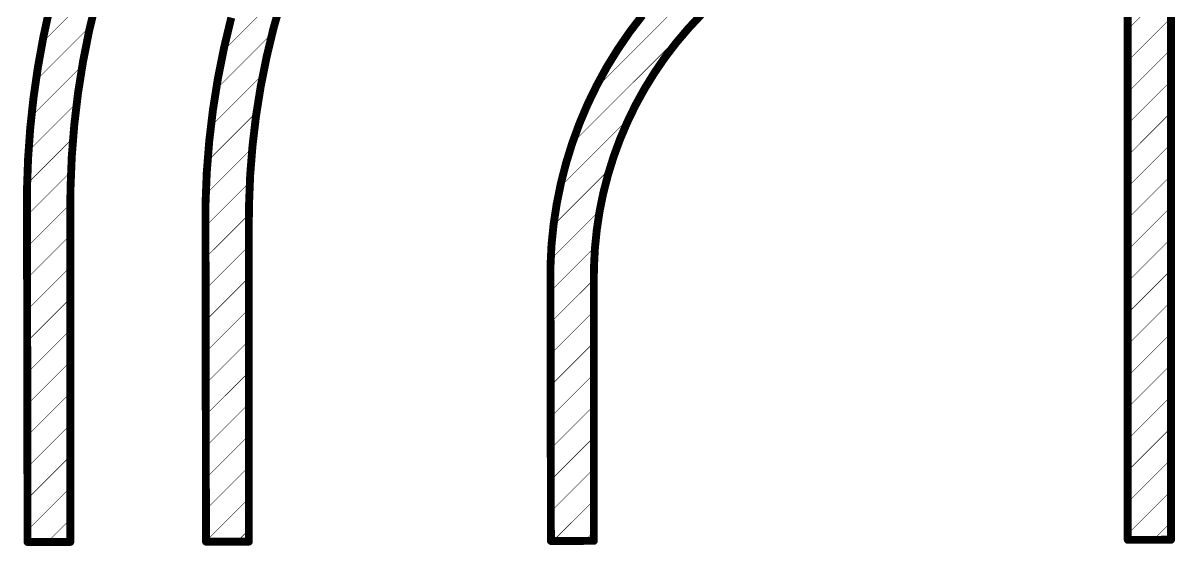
# Model space of a CAD drawing. Header units: millimetres. Extents: x 0 to 19.1, y 0 to 5.1.
# Drawn here: x 11.698 to 13.889, y 0.456 to 1.451 of the extents above; entities that cross this region are included whole.
import ezdxf

# ---------------------------------------------------------------- set-up
doc = ezdxf.new("R2010")
doc.units = ezdxf.units.MM
doc.header["$MEASUREMENT"] = 0
doc.layers.add('DrillDrawing', color=1, linetype='Continuous')

msp = doc.modelspace()

# ---------------------------------------------------------------- linework, layer by layer
at = {"layer": 'DrillDrawing'}
for points, const_width in [([(13.7993, 2.4645), (13.7995, 0.4677)], 0.015), ([(13.8819, 0.4678), (13.8819, 2.4645)], 0.015), ([(12.7423, 1.2215), (13.2443, 1.7235)], 0.001), ([(12.7853, 1.3245), (13.1382, 1.6774)], 0.001), ([(11.7346, 1.4138), (11.8468, 1.526)], 0.001), ([(12.0791, 1.3983), (12.1968, 1.516)], 0.001), ([(13.7994, 1.4386), (13.8819, 1.5211)], 0.001), ([(11.8239, 1.437), (11.8381, 1.4959)], 0.015), ([(12.1743, 1.4403), (12.1896, 1.4946)], 0.015), ([(11.7365, 1.4234), (11.7488, 1.4802)], 0.015), ([(12.0802, 1.4031), (12.0941, 1.4612)], 0.015), ([(12.852, 1.4339), (12.8762, 1.4655)], 0.015), ([(12.9637, 1.4407), (12.988, 1.4667)], 0.015), ([(12.1611, 1.3853), (12.1743, 1.4403)], 0.015), ([(12.9407, 1.4136), (12.9637, 1.4407)], 0.015), ([(13.7994, 1.3786), (13.8819, 1.4611)], 0.001), ([(11.7262, 1.3663), (11.7365, 1.4234)], 0.015), ([(11.7226, 1.3417), (11.8261, 1.4453)], 0.001), ([(11.8121, 1.3775), (11.8239, 1.437)], 0.015), ([(12.0652, 1.3244), (12.1724, 1.4316)], 0.001), ([(12.8295, 1.4011), (12.852, 1.4339)], 0.015), ([(12.0685, 1.3444), (12.0802, 1.4031)], 0.015), ([(12.8086, 1.3673), (12.8295, 1.4011)], 0.015), ([(12.919, 1.3853), (12.9407, 1.4136)], 0.015), ([(11.8026, 1.3176), (11.8121, 1.3775)], 0.015), ([(12.1501, 1.3299), (12.1611, 1.3853)], 0.015), ([(12.8989, 1.3559), (12.919, 1.3853)], 0.015), ([(13.7994, 1.3186), (13.8819, 1.4011)], 0.001), ([(11.7179, 1.3088), (11.7262, 1.3663)], 0.015), ([(11.714, 1.2732), (11.8111, 1.3703)], 0.001), ([(12.7895, 1.3324), (12.8086, 1.3673)], 0.015), ([(12.8802, 1.3256), (12.8989, 1.3559)], 0.015), ([(12.0592, 1.2854), (12.0685, 1.3444)], 0.015), ([(12.0554, 1.2546), (12.1551, 1.3543)], 0.001), ([(12.1412, 1.274), (12.1501, 1.3299)], 0.015), ([(12.7721, 1.2966), (12.7895, 1.3324)], 0.015), ([(13.7994, 1.2586), (13.8819, 1.3411)], 0.001), ([(11.7117, 1.2511), (11.7179, 1.3088)], 0.015), ([(11.7955, 1.2574), (11.8026, 1.3176)], 0.015), ([(12.863, 1.2944), (12.8802, 1.3256)], 0.015), ([(11.7086, 1.2078), (11.8006, 1.2998)], 0.001), ([(12.7566, 1.26), (12.7721, 1.2966)], 0.015), ([(12.8475, 1.2624), (12.863, 1.2944)], 0.015), ([(12.0522, 1.2261), (12.0592, 1.2854)], 0.015), ([(12.0491, 1.1883), (12.1426, 1.2818)], 0.001), ([(12.1346, 1.2179), (12.1412, 1.274)], 0.015), ([(12.7196, 1.1388), (12.8523, 1.2715)], 0.001), ([(13.7995, 1.1986), (13.8819, 1.2811)], 0.001), ([(11.7076, 1.1931), (11.7117, 1.2511)], 0.015), ([(11.7907, 1.197), (11.7955, 1.2574)], 0.015), ([(12.7429, 1.2227), (12.7566, 1.26)], 0.015), ([(12.8336, 1.2296), (12.8475, 1.2624)], 0.015), ([(11.7058, 1.145), (11.7936, 1.2328)], 0.001), ([(12.0475, 1.1665), (12.0522, 1.2261)], 0.015), ([(12.7311, 1.1847), (12.7429, 1.2227)], 0.015), ([(12.8213, 1.1961), (12.8336, 1.2296)], 0.015), ([(12.0458, 1.125), (12.1343, 1.2135)], 0.001), ([(12.1301, 1.1616), (12.1346, 1.2179)], 0.015), ([(13.7995, 1.1387), (13.8819, 1.2211)], 0.001), ([(11.7055, 1.1351), (11.7076, 1.1931)], 0.015), ([(11.7883, 1.1364), (11.7907, 1.197)], 0.015), ([(12.7212, 1.1462), (12.7311, 1.1847)], 0.015), ([(12.8108, 1.1621), (12.8213, 1.1961)], 0.015), ([(11.7055, 1.0847), (11.7897, 1.1688)], 0.001), ([(12.0451, 1.1067), (12.0475, 1.1665)], 0.015), ([(12.1279, 1.1051), (12.1301, 1.1616)], 0.015), ([(12.7071, 1.0663), (12.8146, 1.1738)], 0.001), ([(12.8019, 1.1277), (12.8108, 1.1621)], 0.015), ([(13.7995, 1.0787), (13.8819, 1.1611)], 0.001), ([(11.7055, 1.1061), (11.7055, 1.1351)], 0.015), ([(11.788, 1.1061), (11.7883, 1.1364)], 0.015), ([(12.0451, 1.0643), (12.1297, 1.1489)], 0.001), ([(12.7133, 1.1072), (12.7212, 1.1462)], 0.015), ([(12.7948, 1.0928), (12.8019, 1.1277)], 0.015), ([(11.7055, 1.1061), (11.7066, 0.4635)], 0.015), ([(11.7056, 1.0248), (11.7881, 1.1073)], 0.001), ([(11.788, 0.4637), (11.788, 1.1061)], 0.015), ([(12.0451, 1.0769), (12.0451, 1.1067)], 0.015), ([(12.1276, 1.0768), (12.1279, 1.1051)], 0.015), ([(12.7073, 1.0679), (12.7133, 1.1072)], 0.015), ([(12.7895, 1.0576), (12.7948, 1.0928)], 0.015), ([(13.7995, 1.0187), (13.8819, 1.1011)], 0.001), ([(12.0451, 1.0769), (12.046, 0.4642)], 0.015), ([(12.0452, 1.0044), (12.1278, 1.0869)], 0.001), ([(12.1276, 0.4643), (12.1276, 1.0768)], 0.015), ([(12.7033, 1.0284), (12.7073, 1.0679)], 0.015), ([(12.7019, 1.0011), (12.7953, 1.0945)], 0.001), ([(12.7859, 1.0221), (12.7895, 1.0576)], 0.015), ([(11.7057, 0.9649), (11.788, 1.0472)], 0.001), ([(12.7014, 0.9886), (12.7033, 1.0284)], 0.015), ([(13.7995, 0.9587), (13.8819, 1.0411)], 0.001), ([(12.0453, 0.9445), (12.1276, 1.0268)], 0.001), ([(12.7014, 0.9406), (12.7863, 1.0255)], 0.001), ([(12.7841, 0.9866), (12.7859, 1.0221)], 0.015), ([(11.7058, 0.905), (11.788, 0.9872)], 0.001), ([(12.7014, 0.9886), (12.7014, 0.9688)], 0.015), ([(12.7839, 0.9688), (12.7841, 0.9866)], 0.015), ([(12.0454, 0.8846), (12.1276, 0.9668)], 0.001), ([(12.7014, 0.9688), (12.7022, 0.4655)], 0.015), ([(12.7839, 0.4657), (12.7839, 0.9688)], 0.015), ([(13.7995, 0.8987), (13.8819, 0.9811)], 0.001), ([(12.7015, 0.8807), (12.7839, 0.9631)], 0.001), ([(11.706, 0.8452), (11.788, 0.9272)], 0.001), ([(13.7995, 0.8387), (13.8819, 0.9211)], 0.001), ([(12.0455, 0.8247), (12.1276, 0.9068)], 0.001), ([(12.7016, 0.8208), (12.7839, 0.9031)], 0.001), ([(11.7061, 0.7853), (11.788, 0.8672)], 0.001), ([(13.7995, 0.7787), (13.8819, 0.8611)], 0.001), ([(12.0456, 0.7648), (12.1276, 0.8468)], 0.001), ([(12.7017, 0.7609), (12.7839, 0.8431)], 0.001), ([(11.7062, 0.7254), (11.788, 0.8072)], 0.001), ([(13.7995, 0.7187), (13.8819, 0.8011)], 0.001), ([(12.0457, 0.7049), (12.1276, 0.7868)], 0.001), ([(12.7018, 0.701), (12.7839, 0.7831)], 0.001), ([(11.7063, 0.6655), (11.788, 0.7472)], 0.001), ([(12.0458, 0.645), (12.1276, 0.7268)], 0.001), ([(12.7019, 0.6411), (12.7839, 0.7231)], 0.001), ([(13.7995, 0.6587), (13.8819, 0.7411)], 0.001), ([(11.7064, 0.6056), (11.788, 0.6872)], 0.001), ([(13.7995, 0.5987), (13.8819, 0.6811)], 0.001), ([(12.0459, 0.585), (12.1276, 0.6668)], 0.001), ([(12.702, 0.5812), (12.7839, 0.6631)], 0.001), ([(11.7065, 0.5457), (11.788, 0.6272)], 0.001), ([(13.7995, 0.5387), (13.8819, 0.6211)], 0.001), ([(12.0459, 0.5251), (12.1276, 0.6068)], 0.001), ([(12.7021, 0.5213), (12.7839, 0.6031)], 0.001), ([(11.7066, 0.4858), (11.788, 0.5672)], 0.001), ([(13.7995, 0.4787), (13.8819, 0.5611)], 0.001), ([(12.046, 0.4652), (12.1276, 0.5468)], 0.001), ([(12.7055, 0.4647), (12.7839, 0.5431)], 0.001), ([(11.7438, 0.463), (11.788, 0.5072)], 0.001), ([(12.1043, 0.4635), (12.1276, 0.4868)], 0.001), ([(12.7657, 0.4648), (12.7839, 0.4831)], 0.001), ([(13.8478, 0.467), (13.8819, 0.5011)], 0.001), ([(11.7066, 0.4635), (11.788, 0.4637)], 0.015), ([(12.046, 0.4642), (12.1276, 0.4643)], 0.015), ([(12.7022, 0.4655), (12.7839, 0.4657)], 0.015), ([(13.7995, 0.4677), (13.8819, 0.4678)], 0.015)]:
    msp.add_lwpolyline(points, dxfattribs=dict(at, const_width=const_width))
for points, const_width in [([(12.1705, 1.4403, 1), (12.178, 1.4403, 1)], 0.0075), ([(12.1705, 1.4403, 1), (12.178, 1.4403, 1)], 0.0075), ([(12.9599, 1.4407, 1), (12.9674, 1.4407, 1)], 0.0075), ([(12.9599, 1.4407, 1), (12.9674, 1.4407, 1)], 0.0075), ([(11.7328, 1.4234, 1), (11.7403, 1.4234, 1)], 0.0075), ([(11.7328, 1.4234, 1), (11.7403, 1.4234, 1)], 0.0075), ([(11.8202, 1.437, 1), (11.8277, 1.437, 1)], 0.0075), ([(11.8202, 1.437, 1), (11.8277, 1.437, 1)], 0.0075), ([(11.8259, 1.4453, 1), (11.8264, 1.4453, 1)], 0.0005), ([(12.1721, 1.4316, 1), (12.1726, 1.4316, 1)], 0.0005), ([(12.8483, 1.4339, 1), (12.8558, 1.4339, 1)], 0.0075), ([(12.8483, 1.4339, 1), (12.8558, 1.4339, 1)], 0.0075), ([(13.7992, 1.4386, 1), (13.7997, 1.4386, 1)], 0.0005), ([(11.7344, 1.4138, 1), (11.7349, 1.4138, 1)], 0.0005), ([(12.0764, 1.4031, 1), (12.0839, 1.4031, 1)], 0.0075), ([(12.0764, 1.4031, 1), (12.0839, 1.4031, 1)], 0.0075), ([(12.8257, 1.4011, 1), (12.8332, 1.4011, 1)], 0.0075), ([(12.8257, 1.4011, 1), (12.8332, 1.4011, 1)], 0.0075), ([(12.9369, 1.4136, 1), (12.9444, 1.4136, 1)], 0.0075), ([(12.9369, 1.4136, 1), (12.9444, 1.4136, 1)], 0.0075), ([(11.8083, 1.3775, 1), (11.8158, 1.3775, 1)], 0.0075), ([(11.8083, 1.3775, 1), (11.8158, 1.3775, 1)], 0.0075), ([(12.0788, 1.3983, 1), (12.0793, 1.3983, 1)], 0.0005), ([(12.1573, 1.3853, 1), (12.1648, 1.3853, 1)], 0.0075), ([(12.1573, 1.3853, 1), (12.1648, 1.3853, 1)], 0.0075), ([(12.9153, 1.3853, 1), (12.9228, 1.3853, 1)], 0.0075), ([(12.9153, 1.3853, 1), (12.9228, 1.3853, 1)], 0.0075), ([(13.8816, 1.4011, 1), (13.8821, 1.4011, 1)], 0.0005), ([(11.7224, 1.3663, 1), (11.7299, 1.3663, 1)], 0.0075), ([(11.7224, 1.3663, 1), (11.7299, 1.3663, 1)], 0.0075), ([(11.8108, 1.3703, 1), (11.8113, 1.3703, 1)], 0.0005), ([(12.8049, 1.3673, 1), (12.8124, 1.3673, 1)], 0.0075), ([(12.8049, 1.3673, 1), (12.8124, 1.3673, 1)], 0.0075), ([(12.8951, 1.3559, 1), (12.9026, 1.3559, 1)], 0.0075), ([(12.8951, 1.3559, 1), (12.9026, 1.3559, 1)], 0.0075), ([(13.7992, 1.3786, 1), (13.7997, 1.3786, 1)], 0.0005), ([(11.7223, 1.3417, 1), (11.7228, 1.3417, 1)], 0.0005), ([(12.0648, 1.3444, 1), (12.0723, 1.3444, 1)], 0.0075), ([(12.0648, 1.3444, 1), (12.0723, 1.3444, 1)], 0.0075), ([(12.1463, 1.3299, 1), (12.1538, 1.3299, 1)], 0.0075), ([(12.1463, 1.3299, 1), (12.1538, 1.3299, 1)], 0.0075), ([(12.1548, 1.3543, 1), (12.1553, 1.3543, 1)], 0.0005), ([(12.7857, 1.3324, 1), (12.7932, 1.3324, 1)], 0.0075), ([(12.7857, 1.3324, 1), (12.7932, 1.3324, 1)], 0.0075), ([(13.8816, 1.3411, 1), (13.8821, 1.3411, 1)], 0.0005), ([(11.7142, 1.3088, 1), (11.7217, 1.3088, 1)], 0.0075), ([(11.7142, 1.3088, 1), (11.7217, 1.3088, 1)], 0.0075), ([(11.7989, 1.3176, 1), (11.8064, 1.3176, 1)], 0.0075), ([(11.7989, 1.3176, 1), (11.8064, 1.3176, 1)], 0.0075), ([(12.065, 1.3244, 1), (12.0655, 1.3244, 1)], 0.0005), ([(12.785, 1.3245, 1), (12.7855, 1.3245, 1)], 0.0005), ([(12.8764, 1.3256, 1), (12.8839, 1.3256, 1)], 0.0075), ([(12.8764, 1.3256, 1), (12.8839, 1.3256, 1)], 0.0075), ([(13.7992, 1.3186, 1), (13.7997, 1.3186, 1)], 0.0005), ([(11.8003, 1.2998, 1), (11.8008, 1.2998, 1)], 0.0005), ([(12.7684, 1.2966, 1), (12.7759, 1.2966, 1)], 0.0075), ([(12.7684, 1.2966, 1), (12.7759, 1.2966, 1)], 0.0075), ([(12.8593, 1.2944, 1), (12.8668, 1.2944, 1)], 0.0075), ([(12.8593, 1.2944, 1), (12.8668, 1.2944, 1)], 0.0075), ([(11.7138, 1.2732, 1), (11.7143, 1.2732, 1)], 0.0005), ([(12.0554, 1.2854, 1), (12.0629, 1.2854, 1)], 0.0075), ([(12.0554, 1.2854, 1), (12.0629, 1.2854, 1)], 0.0075), ([(12.1375, 1.274, 1), (12.145, 1.274, 1)], 0.0075), ([(12.1375, 1.274, 1), (12.145, 1.274, 1)], 0.0075), ([(12.1423, 1.2818, 1), (12.1428, 1.2818, 1)], 0.0005), ([(12.8521, 1.2715, 1), (12.8526, 1.2715, 1)], 0.0005), ([(13.8816, 1.2811, 1), (13.8821, 1.2811, 1)], 0.0005), ([(11.708, 1.2511, 1), (11.7155, 1.2511, 1)], 0.0075), ([(11.708, 1.2511, 1), (11.7155, 1.2511, 1)], 0.0075), ([(11.7917, 1.2574, 1), (11.7992, 1.2574, 1)], 0.0075), ([(11.7917, 1.2574, 1), (11.7992, 1.2574, 1)], 0.0075), ([(12.0552, 1.2546, 1), (12.0557, 1.2546, 1)], 0.0005), ([(12.7528, 1.26, 1), (12.7603, 1.26, 1)], 0.0075), ([(12.7528, 1.26, 1), (12.7603, 1.26, 1)], 0.0075), ([(12.8437, 1.2624, 1), (12.8512, 1.2624, 1)], 0.0075), ([(12.8437, 1.2624, 1), (12.8512, 1.2624, 1)], 0.0075), ([(13.7992, 1.2586, 1), (13.7997, 1.2586, 1)], 0.0005), ([(11.7934, 1.2328, 1), (11.7939, 1.2328, 1)], 0.0005), ([(12.0484, 1.2261, 1), (12.0559, 1.2261, 1)], 0.0075), ([(12.0484, 1.2261, 1), (12.0559, 1.2261, 1)], 0.0075), ([(12.7392, 1.2227, 1), (12.7467, 1.2227, 1)], 0.0075), ([(12.7392, 1.2227, 1), (12.7467, 1.2227, 1)], 0.0075), ([(12.8298, 1.2296, 1), (12.8373, 1.2296, 1)], 0.0075), ([(12.8298, 1.2296, 1), (12.8373, 1.2296, 1)], 0.0075), ([(11.7083, 1.2078, 1), (11.7088, 1.2078, 1)], 0.0005), ([(12.1308, 1.2179, 1), (12.1383, 1.2179, 1)], 0.0075), ([(12.1308, 1.2179, 1), (12.1383, 1.2179, 1)], 0.0075), ([(12.134, 1.2135, 1), (12.1345, 1.2135, 1)], 0.0005), ([(12.742, 1.2215, 1), (12.7425, 1.2215, 1)], 0.0005), ([(13.8816, 1.2211, 1), (13.8821, 1.2211, 1)], 0.0005), ([(11.7038, 1.1931, 1), (11.7113, 1.1931, 1)], 0.0075), ([(11.7038, 1.1931, 1), (11.7113, 1.1931, 1)], 0.0075), ([(11.787, 1.197, 1), (11.7945, 1.197, 1)], 0.0075), ([(11.787, 1.197, 1), (11.7945, 1.197, 1)], 0.0075), ([(12.0489, 1.1883, 1), (12.0494, 1.1883, 1)], 0.0005), ([(12.7274, 1.1847, 1), (12.7349, 1.1847, 1)], 0.0075), ([(12.7274, 1.1847, 1), (12.7349, 1.1847, 1)], 0.0075), ([(12.8176, 1.1961, 1), (12.8251, 1.1961, 1)], 0.0075), ([(12.8176, 1.1961, 1), (12.8251, 1.1961, 1)], 0.0075), ([(13.7992, 1.1986, 1), (13.7997, 1.1986, 1)], 0.0005), ([(11.7894, 1.1688, 1), (11.7899, 1.1688, 1)], 0.0005), ([(12.0437, 1.1665, 1), (12.0512, 1.1665, 1)], 0.0075), ([(12.0437, 1.1665, 1), (12.0512, 1.1665, 1)], 0.0075), ([(12.1264, 1.1616, 1), (12.1339, 1.1616, 1)], 0.0075), ([(12.1264, 1.1616, 1), (12.1339, 1.1616, 1)], 0.0075), ([(12.807, 1.1621, 1), (12.8145, 1.1621, 1)], 0.0075), ([(12.807, 1.1621, 1), (12.8145, 1.1621, 1)], 0.0075), ([(12.8144, 1.1738, 1), (12.8149, 1.1738, 1)], 0.0005), ([(13.8816, 1.1611, 1), (13.8821, 1.1611, 1)], 0.0005), ([(11.7018, 1.1351, 1), (11.7093, 1.1351, 1)], 0.0075), ([(11.7018, 1.1351, 1), (11.7093, 1.1351, 1)], 0.0075), ([(11.7056, 1.145, 1), (11.7061, 1.145, 1)], 0.0005), ([(11.7846, 1.1364, 1), (11.7921, 1.1364, 1)], 0.0075), ([(11.7846, 1.1364, 1), (11.7921, 1.1364, 1)], 0.0075), ([(12.1294, 1.1489, 1), (12.1299, 1.1489, 1)], 0.0005), ([(12.7175, 1.1462, 1), (12.725, 1.1462, 1)], 0.0075), ([(12.7175, 1.1462, 1), (12.725, 1.1462, 1)], 0.0075), ([(12.0456, 1.125, 1), (12.0461, 1.125, 1)], 0.0005), ([(12.7193, 1.1388, 1), (12.7198, 1.1388, 1)], 0.0005), ([(12.7982, 1.1277, 1), (12.8057, 1.1277, 1)], 0.0075), ([(12.7982, 1.1277, 1), (12.8057, 1.1277, 1)], 0.0075), ([(13.7992, 1.1387, 1), (13.7997, 1.1387, 1)], 0.0005), ([(11.7018, 1.1061, 1), (11.7093, 1.1061, 1)], 0.0075), ([(11.7018, 1.1061, 1), (11.7093, 1.1061, 1)], 0.0075), ([(11.7843, 1.1061, 1), (11.7918, 1.1061, 1)], 0.0075), ([(11.7843, 1.1061, 1), (11.7918, 1.1061, 1)], 0.0075), ([(11.7878, 1.1073, 1), (11.7883, 1.1073, 1)], 0.0005), ([(12.0414, 1.1067, 1), (12.0489, 1.1067, 1)], 0.0075), ([(12.0414, 1.1067, 1), (12.0489, 1.1067, 1)], 0.0075), ([(12.1242, 1.1051, 1), (12.1317, 1.1051, 1)], 0.0075), ([(12.1242, 1.1051, 1), (12.1317, 1.1051, 1)], 0.0075), ([(12.7095, 1.1072, 1), (12.717, 1.1072, 1)], 0.0075), ([(12.7095, 1.1072, 1), (12.717, 1.1072, 1)], 0.0075), ([(12.7911, 1.0928, 1), (12.7986, 1.0928, 1)], 0.0075), ([(12.7911, 1.0928, 1), (12.7986, 1.0928, 1)], 0.0075), ([(13.8816, 1.1011, 1), (13.8821, 1.1011, 1)], 0.0005), ([(11.7053, 1.0847, 1), (11.7058, 1.0847, 1)], 0.0005), ([(12.0414, 1.0769, 1), (12.0489, 1.0769, 1)], 0.0075), ([(12.0414, 1.0769, 1), (12.0489, 1.0769, 1)], 0.0075), ([(12.1239, 1.0768, 1), (12.1314, 1.0768, 1)], 0.0075), ([(12.1239, 1.0768, 1), (12.1314, 1.0768, 1)], 0.0075), ([(12.1275, 1.0869, 1), (12.128, 1.0869, 1)], 0.0005), ([(12.7036, 1.0679, 1), (12.7111, 1.0679, 1)], 0.0075), ([(12.7036, 1.0679, 1), (12.7111, 1.0679, 1)], 0.0075), ([(12.7951, 1.0945, 1), (12.7956, 1.0945, 1)], 0.0005), ([(13.7992, 1.0787, 1), (13.7997, 1.0787, 1)], 0.0005), ([(12.0449, 1.0643, 1), (12.0454, 1.0643, 1)], 0.0005), ([(12.7068, 1.0663, 1), (12.7073, 1.0663, 1)], 0.0005), ([(12.7857, 1.0576, 1), (12.7932, 1.0576, 1)], 0.0075), ([(12.7857, 1.0576, 1), (12.7932, 1.0576, 1)], 0.0075), ([(11.7878, 1.0472, 1), (11.7883, 1.0472, 1)], 0.0005), ([(12.6996, 1.0284, 1), (12.7071, 1.0284, 1)], 0.0075), ([(12.6996, 1.0284, 1), (12.7071, 1.0284, 1)], 0.0075), ([(13.8816, 1.0411, 1), (13.8821, 1.0411, 1)], 0.0005), ([(11.7054, 1.0248, 1), (11.7059, 1.0248, 1)], 0.0005), ([(12.1274, 1.0268, 1), (12.1279, 1.0268, 1)], 0.0005), ([(12.7821, 1.0221, 1), (12.7896, 1.0221, 1)], 0.0075), ([(12.7821, 1.0221, 1), (12.7896, 1.0221, 1)], 0.0075), ([(12.7861, 1.0255, 1), (12.7866, 1.0255, 1)], 0.0005), ([(13.7992, 1.0187, 1), (13.7997, 1.0187, 1)], 0.0005), ([(11.7878, 0.9872, 1), (11.7883, 0.9872, 1)], 0.0005), ([(12.045, 1.0044, 1), (12.0455, 1.0044, 1)], 0.0005), ([(12.6976, 0.9886, 1), (12.7051, 0.9886, 1)], 0.0075), ([(12.6976, 0.9886, 1), (12.7051, 0.9886, 1)], 0.0075), ([(12.7017, 1.0011, 1), (12.7022, 1.0011, 1)], 0.0005), ([(12.7804, 0.9866, 1), (12.7879, 0.9866, 1)], 0.0075), ([(12.7804, 0.9866, 1), (12.7879, 0.9866, 1)], 0.0075), ([(11.7055, 0.9649, 1), (11.706, 0.9649, 1)], 0.0005), ([(12.1274, 0.9668, 1), (12.1279, 0.9668, 1)], 0.0005), ([(12.6976, 0.9688, 1), (12.7051, 0.9688, 1)], 0.0075), ([(12.6976, 0.9688, 1), (12.7051, 0.9688, 1)], 0.0075), ([(12.7801, 0.9688, 1), (12.7876, 0.9688, 1)], 0.0075), ([(12.7801, 0.9688, 1), (12.7876, 0.9688, 1)], 0.0075), ([(13.8816, 0.9811, 1), (13.8821, 0.9811, 1)], 0.0005), ([(12.0451, 0.9445, 1), (12.0456, 0.9445, 1)], 0.0005), ([(12.7836, 0.9631, 1), (12.7841, 0.9631, 1)], 0.0005), ([(13.7992, 0.9587, 1), (13.7997, 0.9587, 1)], 0.0005), ([(11.7878, 0.9272, 1), (11.7883, 0.9272, 1)], 0.0005), ([(12.7012, 0.9406, 1), (12.7017, 0.9406, 1)], 0.0005), ([(13.8816, 0.9211, 1), (13.8821, 0.9211, 1)], 0.0005), ([(11.7056, 0.905, 1), (11.7061, 0.905, 1)], 0.0005), ([(12.1274, 0.9068, 1), (12.1279, 0.9068, 1)], 0.0005), ([(12.7836, 0.9031, 1), (12.7841, 0.9031, 1)], 0.0005), ([(13.7992, 0.8987, 1), (13.7997, 0.8987, 1)], 0.0005), ([(12.0452, 0.8846, 1), (12.0457, 0.8846, 1)], 0.0005), ([(12.7013, 0.8807, 1), (12.7018, 0.8807, 1)], 0.0005), ([(11.7878, 0.8672, 1), (11.7883, 0.8672, 1)], 0.0005), ([(13.8816, 0.8611, 1), (13.8821, 0.8611, 1)], 0.0005), ([(11.7057, 0.8452, 1), (11.7062, 0.8452, 1)], 0.0005), ([(12.1274, 0.8468, 1), (12.1279, 0.8468, 1)], 0.0005), ([(12.7836, 0.8431, 1), (12.7841, 0.8431, 1)], 0.0005), ([(13.7992, 0.8387, 1), (13.7997, 0.8387, 1)], 0.0005), ([(12.0452, 0.8247, 1), (12.0457, 0.8247, 1)], 0.0005), ([(12.7014, 0.8208, 1), (12.7019, 0.8208, 1)], 0.0005), ([(11.7878, 0.8072, 1), (11.7883, 0.8072, 1)], 0.0005), ([(13.8816, 0.8011, 1), (13.8821, 0.8011, 1)], 0.0005), ([(11.7058, 0.7853, 1), (11.7063, 0.7853, 1)], 0.0005), ([(12.1274, 0.7868, 1), (12.1279, 0.7868, 1)], 0.0005), ([(12.7836, 0.7831, 1), (12.7841, 0.7831, 1)], 0.0005), ([(13.7992, 0.7787, 1), (13.7997, 0.7787, 1)], 0.0005), ([(11.7878, 0.7472, 1), (11.7883, 0.7472, 1)], 0.0005), ([(12.0453, 0.7648, 1), (12.0458, 0.7648, 1)], 0.0005), ([(12.7015, 0.7609, 1), (12.702, 0.7609, 1)], 0.0005), ([(11.7059, 0.7254, 1), (11.7064, 0.7254, 1)], 0.0005), ([(12.1274, 0.7268, 1), (12.1279, 0.7268, 1)], 0.0005), ([(12.7836, 0.7231, 1), (12.7841, 0.7231, 1)], 0.0005), ([(13.8816, 0.7411, 1), (13.8821, 0.7411, 1)], 0.0005), ([(12.0454, 0.7049, 1), (12.0459, 0.7049, 1)], 0.0005), ([(12.7016, 0.701, 1), (12.7021, 0.701, 1)], 0.0005), ([(13.7992, 0.7187, 1), (13.7997, 0.7187, 1)], 0.0005), ([(11.7878, 0.6872, 1), (11.7883, 0.6872, 1)], 0.0005), ([(13.8816, 0.6811, 1), (13.8821, 0.6811, 1)], 0.0005), ([(11.706, 0.6655, 1), (11.7065, 0.6655, 1)], 0.0005), ([(12.1274, 0.6668, 1), (12.1279, 0.6668, 1)], 0.0005), ([(12.7836, 0.6631, 1), (12.7841, 0.6631, 1)], 0.0005), ([(13.7992, 0.6587, 1), (13.7997, 0.6587, 1)], 0.0005), ([(12.0455, 0.645, 1), (12.046, 0.645, 1)], 0.0005), ([(12.7017, 0.6411, 1), (12.7022, 0.6411, 1)], 0.0005), ([(11.7878, 0.6272, 1), (11.7883, 0.6272, 1)], 0.0005), ([(13.8816, 0.6211, 1), (13.8821, 0.6211, 1)], 0.0005), ([(11.7061, 0.6056, 1), (11.7066, 0.6056, 1)], 0.0005), ([(12.1274, 0.6068, 1), (12.1279, 0.6068, 1)], 0.0005), ([(12.7836, 0.6031, 1), (12.7841, 0.6031, 1)], 0.0005), ([(13.7993, 0.5987, 1), (13.7998, 0.5987, 1)], 0.0005), ([(12.0456, 0.585, 1), (12.0461, 0.585, 1)], 0.0005), ([(12.7018, 0.5812, 1), (12.7023, 0.5812, 1)], 0.0005), ([(11.7878, 0.5672, 1), (11.7883, 0.5672, 1)], 0.0005), ([(13.8816, 0.5611, 1), (13.8821, 0.5611, 1)], 0.0005), ([(11.7062, 0.5457, 1), (11.7067, 0.5457, 1)], 0.0005), ([(12.1274, 0.5468, 1), (12.1279, 0.5468, 1)], 0.0005), ([(12.7836, 0.5431, 1), (12.7841, 0.5431, 1)], 0.0005), ([(13.7993, 0.5387, 1), (13.7998, 0.5387, 1)], 0.0005), ([(11.7878, 0.5072, 1), (11.7883, 0.5072, 1)], 0.0005), ([(12.0457, 0.5251, 1), (12.0462, 0.5251, 1)], 0.0005), ([(12.7019, 0.5213, 1), (12.7024, 0.5213, 1)], 0.0005), ([(11.7063, 0.4858, 1), (11.7068, 0.4858, 1)], 0.0005), ([(12.1274, 0.4868, 1), (12.1279, 0.4868, 1)], 0.0005), ([(12.7836, 0.4831, 1), (12.7841, 0.4831, 1)], 0.0005), ([(13.8816, 0.5011, 1), (13.8821, 0.5011, 1)], 0.0005), ([(11.7029, 0.4635, 1), (11.7104, 0.4635, 1)], 0.0075), ([(11.7029, 0.4635, 1), (11.7104, 0.4635, 1)], 0.0075), ([(11.7435, 0.463, 1), (11.744, 0.463, 1)], 0.0005), ([(11.7843, 0.4637, 1), (11.7918, 0.4637, 1)], 0.0075), ([(11.7843, 0.4637, 1), (11.7918, 0.4637, 1)], 0.0075), ([(12.0423, 0.4642, 1), (12.0498, 0.4642, 1)], 0.0075), ([(12.0423, 0.4642, 1), (12.0498, 0.4642, 1)], 0.0075), ([(12.0458, 0.4652, 1), (12.0463, 0.4652, 1)], 0.0005), ([(12.1041, 0.4635, 1), (12.1046, 0.4635, 1)], 0.0005), ([(12.1239, 0.4643, 1), (12.1314, 0.4643, 1)], 0.0075), ([(12.1239, 0.4643, 1), (12.1314, 0.4643, 1)], 0.0075), ([(12.6985, 0.4655, 1), (12.706, 0.4655, 1)], 0.0075), ([(12.6985, 0.4655, 1), (12.706, 0.4655, 1)], 0.0075), ([(12.7053, 0.4647, 1), (12.7058, 0.4647, 1)], 0.0005), ([(12.7654, 0.4648, 1), (12.7659, 0.4648, 1)], 0.0005), ([(12.7801, 0.4657, 1), (12.7876, 0.4657, 1)], 0.0075), ([(12.7801, 0.4657, 1), (12.7876, 0.4657, 1)], 0.0075), ([(13.7958, 0.4677, 1), (13.8033, 0.4677, 1)], 0.0075), ([(13.7958, 0.4677, 1), (13.8033, 0.4677, 1)], 0.0075), ([(13.7993, 0.4787, 1), (13.7998, 0.4787, 1)], 0.0005), ([(13.8476, 0.467, 1), (13.8481, 0.467, 1)], 0.0005), ([(13.8781, 0.4678, 1), (13.8856, 0.4678, 1)], 0.0075), ([(13.8781, 0.4678, 1), (13.8856, 0.4678, 1)], 0.0075)]:
    msp.add_lwpolyline(points, format="xyb", close=True, dxfattribs=dict(at, const_width=const_width))

doc.saveas('drawing.dxf')
